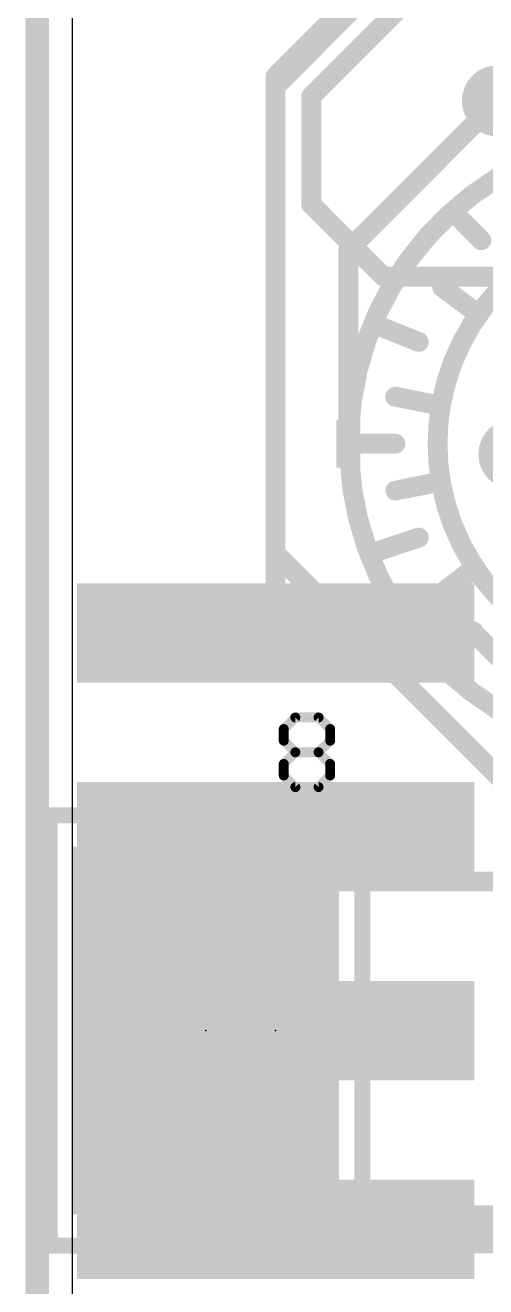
# Model space of a CAD drawing. Extents: x -30.6 to 30.6, y -30.6 to 30.6.
# Drawn here: x -30.63 to -24.74, y -3.27 to 12.85 of the extents above; entities that cross this region are included whole.
import ezdxf

# ---------------------------------------------------------------- set-up
doc = ezdxf.new("R2010")
doc.units = 0
for name, color, linetype in [('1', 12, 'CONTINUOUS'), ('16', 5, 'CONTINUOUS'), ('18', 110, 'CONTINUOUS'), ('20', 53, 'CONTINUOUS'), ('22', 53, 'CONTINUOUS'), ('23', 40, 'CONTINUOUS'), ('24', 6, 'CONTINUOUS')]:
    doc.layers.add(name, color=color, linetype=linetype)

# ---------------------------------------------------------------- blocks, each defined once
blk = doc.blocks.new('RECT')
blk.add_solid([(-0.5, -0.5), (0.5, -0.5), (-0.5, 0.5), (0.5, 0.5)])
blk = doc.blocks.new('ROUNDV')
at = {"const_width": 0.5}
blk.add_lwpolyline([(0, -0.25, 1), (0, 0.25, 1), (0, -0.25)], format="xyb", dxfattribs=at)

msp = doc.modelspace()

# ---------------------------------------------------------------- linework, layer by layer
at = {"layer": '1'}
for points, const_width in [([(-30.48, 30.48), (-30.48, -30.48)], 0.3048), ([(-27.432, 12.192), (-26.035, 13.589)], 0.254), ([(-25.5778, 13.335), (-26.9748, 11.938)], 0.254), ([(-27.432, 5.08), (-27.432, 12.192)], 0.254), ([(-26.9748, 10.5588), (-26.9748, 11.938)], 0.254), ([(-26.051, 9.635), (-26.9748, 10.5588)], 0.254), ([(-13.9313, 9.635), (-26.051, 9.635)], 0.254), ([(-27.432, 5.08), (-24.892, 5.08)], 0.254), ([(-24.892, 5.08), (-21.971, 2.159)], 0.254), ([(-26.797, 1.905), (-27.432, 2.54)], 0.254), ([(-23.749, 1.905), (-26.797, 1.905)], 0.254), ([(-24.13, -2.54), (-27.432, -2.54)], 0.6096)]:
    msp.add_lwpolyline(points, dxfattribs=dict(at, const_width=const_width))
for points, const_width in [([(-27.3685, 12.192, 1), (-27.4955, 12.192)], 0.127), ([(-27.4769, 12.2369, 1), (-27.3871, 12.1471)], 0.127), ([(-26.9113, 11.938, 1), (-27.0383, 11.938)], 0.127), ([(-27.0197, 11.9829, 1), (-26.9299, 11.8931)], 0.127), ([(-26.9299, 10.6037, 1), (-27.0197, 10.5139)], 0.127), ([(-27.0383, 10.5588, 1), (-26.9113, 10.5588)], 0.127), ([(-26.051, 9.6985, 1), (-26.051, 9.5715)], 0.127), ([(-26.0959, 9.5901, 1), (-26.0061, 9.6799)], 0.127), ([(-27.432, 5.1435, 1), (-27.432, 5.0165)], 0.127), ([(-24.8471, 5.1249, 1), (-24.9369, 5.0351)], 0.127), ([(-24.892, 5.0165, 1), (-24.892, 5.1435)], 0.127), ([(-27.4955, 5.08, 1), (-27.3685, 5.08)], 0.127), ([(-27.3871, 2.5849, 1), (-27.4769, 2.4951)], 0.127), ([(-26.797, 1.9685, 1), (-26.797, 1.8415)], 0.127), ([(-26.8419, 1.8601, 1), (-26.7521, 1.9499)], 0.127), ([(-27.432, -2.3876, 1), (-27.432, -2.6924)], 0.3048)]:
    msp.add_lwpolyline(points, format="xyb", dxfattribs=dict(at, const_width=const_width))
at = {"layer": '16'}
for points, const_width in [([(-30.48, 30.48), (-30.48, -30.48)], 0.3048), ([(-27.432, 12.065), (-25.654, 13.843)], 0.254), ([(-27.432, 6.096), (-27.432, 12.065)], 0.254), ([(-26.5, 9.976), (-24.595, 11.881)], 0.254), ([(-25.1, 10.4), (-24.8, 10.1)], 0.254), ([(-26.5, 7.5), (-26.5, 9.976)], 0.254), ([(-24.9, 9.2), (-25.3, 9.5)], 0.254), ([(-26.1, 9), (-25.6, 8.8)], 0.254), ([(-25.4, 8), (-25.9, 8.1)], 0.254), ([(-26.5, 7.5), (-25.9, 7.5)], 0.254), ([(-25.4, 7), (-25.9, 6.9)], 0.254), ([(-26.2, 6.1), (-25.6, 6.3)], 0.254), ([(-27.432, 6.096), (-23.749, 2.413)], 0.254), ([(-24.9, 5.9), (-25.3, 5.6)], 0.254), ([(-25.3, 4.7), (-24.9, 5.1)], 0.254)]:
    msp.add_lwpolyline(points, dxfattribs=dict(at, const_width=const_width))
for points, const_width in [([(-27.3685, 12.065, 1), (-27.4955, 12.065)], 0.127), ([(-27.4769, 12.1099, 1), (-27.3871, 12.0201)], 0.127), ([(-18.8, 9, 5.1283), (-18.8, 6)], 0.254), ([(-25.0551, 10.4449, 1), (-25.1449, 10.3551)], 0.127), ([(-24.8449, 10.0551, 1), (-24.7551, 10.1449)], 0.127), ([(-26.4365, 9.976, 1), (-26.5635, 9.976)], 0.127), ([(-26.5449, 10.0209, 1), (-26.4551, 9.9311)], 0.127), ([(-24.2, 9.8, 0.5044), (-24.2, 5.2)], 0.254), ([(-25.2619, 9.5508, 1), (-25.3381, 9.4492)], 0.127), ([(-24.9381, 9.1492, 1), (-24.8619, 9.2508)], 0.127), ([(-26.0764, 9.059, 1), (-26.1236, 8.941)], 0.127), ([(-25.6236, 8.741, 1), (-25.5764, 8.859)], 0.127), ([(-25.8875, 8.1623, 1), (-25.9125, 8.0377)], 0.127), ([(-25.4125, 7.9377, 1), (-25.3875, 8.0623)], 0.127), ([(-26.5, 7.5635, 1), (-26.5, 7.4365)], 0.127), ([(-25.9, 7.4365, 1), (-25.9, 7.5635)], 0.127), ([(-26.5635, 7.5, 1), (-26.4365, 7.5)], 0.127), ([(-25.3875, 6.9377, 1), (-25.4125, 7.0623)], 0.127), ([(-25.9125, 6.9623, 1), (-25.8875, 6.8377)], 0.127), ([(-25.5799, 6.2398, 1), (-25.6201, 6.3602)], 0.127), ([(-27.3871, 6.1409, 1), (-27.4769, 6.0511)], 0.127), ([(-27.4955, 6.096, 1), (-27.3685, 6.096)], 0.127), ([(-26.2201, 6.1602, 1), (-26.1799, 6.0398)], 0.127), ([(-24.8619, 5.8492, 1), (-24.9381, 5.9508)], 0.127), ([(-25.3381, 5.6508, 1), (-25.2619, 5.5492)], 0.127), ([(-24.8551, 5.0551, 1), (-24.9449, 5.1449)], 0.127), ([(-25.3449, 4.7449, 1), (-25.2551, 4.6551)], 0.127)]:
    msp.add_lwpolyline(points, format="xyb", dxfattribs=dict(at, const_width=const_width))
at = {"layer": '20'}
msp.add_line((-30.028, -29.972), (-30.028, 30.028), dxfattribs=at)
at = {"layer": '22'}
for points, const_width in [([(-27.1784, 4.0013), (-27.3267, 3.853)], 0.127), ([(-26.8818, 4.0013), (-27.1784, 4.0013)], 0.127), ([(-26.7335, 3.853), (-26.8818, 4.0013)], 0.127), ([(-27.3267, 3.853), (-27.3267, 3.7047)], 0.127), ([(-26.7335, 3.7047), (-26.7335, 3.853)], 0.127), ([(-27.3267, 3.7047), (-27.1784, 3.5564)], 0.127), ([(-26.8818, 3.5564), (-26.7335, 3.7047)], 0.127), ([(-27.1784, 3.5564), (-27.3267, 3.4081)], 0.127), ([(-26.8818, 3.5564), (-27.1784, 3.5564)], 0.127), ([(-26.7335, 3.4081), (-26.8818, 3.5564)], 0.127), ([(-27.3267, 3.4081), (-27.3267, 3.2598)], 0.127), ([(-26.7335, 3.2598), (-26.7335, 3.4081)], 0.127), ([(-27.3267, 3.2598), (-27.1784, 3.1115)], 0.127), ([(-26.8818, 3.1115), (-26.7335, 3.2598)], 0.127), ([(-27.1784, 3.1115), (-26.8818, 3.1115)], 0.127), ([(-26.321, 2.75), (-30.321, 2.75)], 0.2032), ([(-30.321, 2.75), (-30.321, -2.75)], 0.2032), ([(-26.321, -2.75), (-26.321, 2.75)], 0.2032), ([(-30.321, -2.75), (-26.321, -2.75)], 0.2032)]:
    msp.add_lwpolyline(points, dxfattribs=dict(at, const_width=const_width))
for points, const_width in [([(-27.1784, 4.033, 1), (-27.1784, 3.9695)], 0.0635), ([(-27.1559, 3.9788, 1), (-27.2008, 4.0237)], 0.0635), ([(-26.8593, 4.0237, 1), (-26.9042, 3.9788)], 0.0635), ([(-26.8818, 3.9695, 1), (-26.8818, 4.033)], 0.0635), ([(-27.2949, 3.853, 1), (-27.3584, 3.853)], 0.0635), ([(-27.3491, 3.8754, 1), (-27.3042, 3.8305)], 0.0635), ([(-26.7018, 3.853, 1), (-26.7653, 3.853)], 0.0635), ([(-26.756, 3.8305, 1), (-26.711, 3.8754)], 0.0635), ([(-27.3584, 3.7047, 1), (-27.2949, 3.7047)], 0.0635), ([(-27.3042, 3.7271, 1), (-27.3491, 3.6822)], 0.0635), ([(-26.7653, 3.7047, 1), (-26.7018, 3.7047)], 0.0635), ([(-26.711, 3.6822, 1), (-26.756, 3.7271)], 0.0635), ([(-27.1784, 3.5881, 1), (-27.1784, 3.5246)], 0.0635), ([(-27.1559, 3.5339, 1), (-27.2008, 3.5788)], 0.0635), ([(-27.2008, 3.5339, 1), (-27.1559, 3.5788)], 0.0635), ([(-26.8593, 3.5788, 1), (-26.9042, 3.5339)], 0.0635), ([(-26.9042, 3.5788, 1), (-26.8593, 3.5339)], 0.0635), ([(-26.8818, 3.5246, 1), (-26.8818, 3.5881)], 0.0635), ([(-27.2949, 3.4081, 1), (-27.3584, 3.4081)], 0.0635), ([(-27.3491, 3.4305, 1), (-27.3042, 3.3856)], 0.0635), ([(-26.7018, 3.4081, 1), (-26.7653, 3.4081)], 0.0635), ([(-26.756, 3.3856, 1), (-26.711, 3.4305)], 0.0635), ([(-27.3584, 3.2598, 1), (-27.2949, 3.2598)], 0.0635), ([(-27.3042, 3.2822, 1), (-27.3491, 3.2373)], 0.0635), ([(-26.7653, 3.2598, 1), (-26.7018, 3.2598)], 0.0635), ([(-26.711, 3.2373, 1), (-26.756, 3.2822)], 0.0635), ([(-27.1784, 3.1433, 1), (-27.1784, 3.0797)], 0.0635), ([(-27.2008, 3.089, 1), (-27.1559, 3.134)], 0.0635), ([(-26.9042, 3.134, 1), (-26.8593, 3.089)], 0.0635), ([(-26.8818, 3.0797, 1), (-26.8818, 3.1433)], 0.0635), ([(-30.321, 2.8008, 1), (-30.321, 2.6992)], 0.1016), ([(-30.2702, 2.75, 1), (-30.3718, 2.75)], 0.1016), ([(-26.2702, 2.75, 1), (-26.3718, 2.75)], 0.1016), ([(-26.321, 2.6992, 1), (-26.321, 2.8008)], 0.1016), ([(-30.321, -2.6992, 1), (-30.321, -2.8008)], 0.1016), ([(-30.3718, -2.75, 1), (-30.2702, -2.75)], 0.1016), ([(-26.3718, -2.75, 1), (-26.2702, -2.75)], 0.1016), ([(-26.321, -2.8008, 1), (-26.321, -2.6992)], 0.1016)]:
    msp.add_lwpolyline(points, format="xyb", dxfattribs=dict(at, const_width=const_width))
at = {"layer": '23'}
msp.add_point((-27.432, 0), dxfattribs=at)
at = {"layer": '24'}
msp.add_point((-28.321, 0), dxfattribs=at)

# ---------------------------------------------------------------- block references
at = {"layer": '1', "xscale": 5.08, "yscale": 1.27, "rotation": 180}
for p in [(-27.432, 5.08), (-27.432, 2.54), (-27.432, 0), (-27.432, -2.54)]:
    msp.add_blockref('RECT', p, dxfattribs=at)
at = {"layer": '16', "rotation": 90}
for p, xscale, yscale in [((-26.5, 7.5), 0.6096, 0.3048), ((-28.321, 0), 4.7, 3.4)]:
    msp.add_blockref('RECT', p, dxfattribs=dict(at, xscale=xscale, yscale=yscale))
at = {"layer": '18', "xscale": 0.9064, "yscale": 0.9064}
for p in [(-24.595, 11.881), (-24.595, 11.881), (-24.384, 7.366), (-24.384, 7.366)]:
    msp.add_blockref('ROUNDV', p, dxfattribs=at)

doc.saveas('drawing.dxf')
